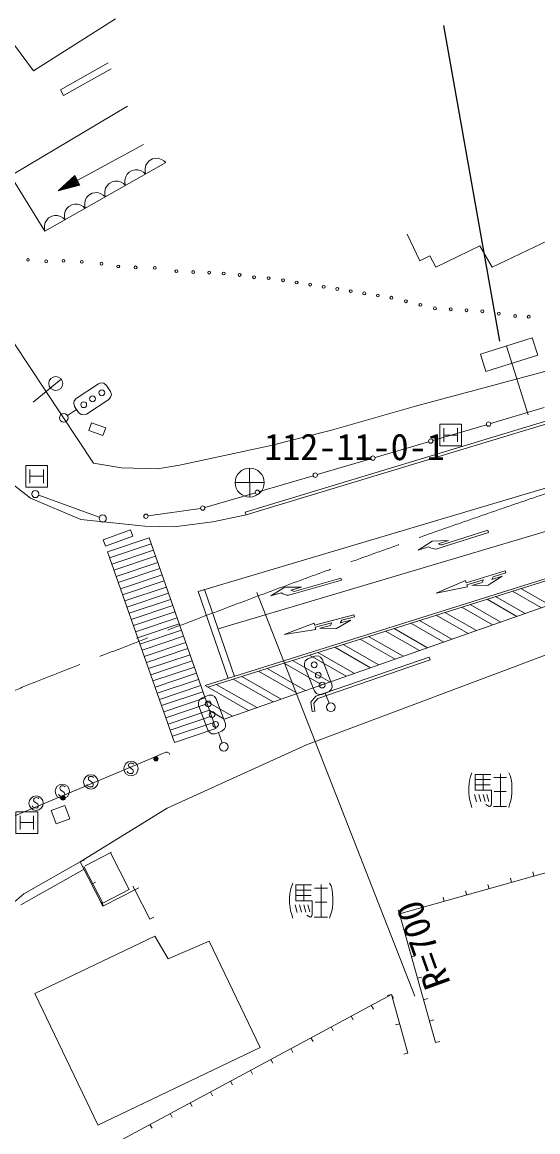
# Model space of a CAD drawing. Units: millimetres, scale not verified. Extents: x 40000 to 680000, y 20000 to 380000.
# Drawn here: x 108977 to 144567, y 243475 to 320058 of the extents above; entities that cross this region are included whole.
import ezdxf
from ezdxf.enums import TextEntityAlignment as Align

# ---------------------------------------------------------------- set-up
doc = ezdxf.new("R2010")
doc.units = ezdxf.units.MM
doc.header["$LTSCALE"] = 1000
doc.linetypes.add('CHAIN', pattern=[18.5, 12, -1.5, 3.5, -1.5])
for name, color, linetype, lineweight in [('M-BGD', 7, 'Continuous', 13), ('M-BMK', 2, 'CHAIN', 13), ('M-BMK-SRVR', 3, 'Continuous', 25), ('M-STR-STRC', 7, 'Continuous', 25)]:
    doc.layers.add(name, color=color, linetype=linetype, lineweight=lineweight)
doc.styles.add('ＭＳ ゴシック', font='')
doc.styles.get('ＭＳ ゴシック').set_extended_font_data('MS Gothic')

# ---------------------------------------------------------------- blocks, each defined once
blk = doc.blocks.new('BUHIN1')
at = {"color": 3, "linetype": 'Continuous', "lineweight": 13}
for p, q in [((-105, 995), (105, -995)), ((995, 105), (-995, -105))]:
    blk.add_line(p, q, dxfattribs=at)
blk.add_circle((0, 0), 1000, dxfattribs=at)
blk = doc.blocks.new('BUHIN2')
at = {"color": 7, "linetype": 'Continuous', "lineweight": 13}
blk.add_line((0, 0), (31, -298), dxfattribs=at)
blk = doc.blocks.new('BUHIN4')
at = {"color": 7, "linetype": 'Continuous', "lineweight": 13}
for p, q in [((-405, 1058), (-898, 871)), ((357, 45), (249, 1074)), ((614, 1120), (724, 76)), ((-853, 582), (-374, 760)), ((-343, 469), (-821, 276)), ((-778, 16), (-315, 201)), ((1022, 605), (-52, 492)), ((-1097, -326), (-1002, -1229)), ((-1039, -803), (922, -597)), ((24, -1091), (-61, -278)), ((882, -141), (975, -1021)), ((1198, -568), (930, -596))]:
    blk.add_line(p, q, dxfattribs=at)
for points in [[(1068, 1387), (805, 1457), (597, 1496), (324, 1512), (31, 1496), (-342, 1457), (-615, 1398), (-834, 1338), (-1088, 1236), (-1326, 1135)], [(1085, 84), (972, 1158), (-110, 1044), (8, -75), (-917, -172), (-1025, -153), (-1096, -115), (-1127, -43), (-1024, 202)], [(1333, -1134), (1158, -1258), (905, -1360), (647, -1418), (350, -1464), (-23, -1503), (-316, -1511), (-560, -1484), (-784, -1440), (-1061, -1386)]]:
    blk.add_lwpolyline(points, dxfattribs=at)
blk = doc.blocks.new('BUHIN5')
at = {"color": 7, "linetype": 'Continuous', "lineweight": 13}
blk.add_circle((0, 0), 150, dxfattribs=at)
blk = doc.blocks.new('BUHIN7')
at = {"color": 7, "linetype": 'Continuous', "lineweight": 13}
for radius in [150, 132, 115, 96.8, 79.5, 58.5, 40.5, 23.2, 4.5]:
    blk.add_circle((16, -149), radius, dxfattribs=at)
blk = doc.blocks.new('BUHIN8')
at = {"color": 7, "linetype": 'Continuous', "lineweight": 13}
for p, q in [((417, 515), (-515, 417)), ((-49, 466), (49, -466)), ((515, -417), (-417, -515))]:
    blk.add_line(p, q, dxfattribs=at)
blk.add_lwpolyline([(-824, 667), (667, 824), (824, -667), (-667, -824)], close=True, dxfattribs=at)

msp = doc.modelspace()

# ---------------------------------------------------------------- linework, layer by layer
at = {"layer": 'M-BGD'}
for p, q in [((115427, 320295), (109747, 316701)), ((109747, 316701), (107839, 319275)), ((111624, 315393), (114906, 317260)), ((115117, 316839), (111835, 315002)), ((111835, 315002), (111624, 315393)), ((116238, 314264), (105354, 307787)), ((117344, 311627), (111469, 308422)), ((118886, 310370), (110545, 305631)), ((117512, 310182), (117463, 309952)), ((117618, 310353), (117512, 310182)), ((117751, 310498), (117618, 310353)), ((117967, 310620), (117751, 310498)), ((118160, 310661), (117967, 310620)), ((118360, 310664), (118160, 310661)), ((118582, 310588), (118360, 310664)), ((118743, 310500), (118582, 310588)), ((118886, 310370), (118743, 310500)), ((108180, 309469), (110545, 305631)), ((112607, 309470), (111469, 308422)), ((111604, 308496), (112601, 309402)), ((112601, 309402), (112906, 308843)), ((112966, 308811), (112607, 309470)), ((116228, 309563), (116122, 309393)), ((116361, 309708), (116228, 309563)), ((116577, 309830), (116361, 309708)), ((116770, 309871), (116577, 309830)), ((116970, 309874), (116770, 309871)), ((117192, 309798), (116970, 309874)), ((117353, 309710), (117192, 309798)), ((117496, 309580), (117353, 309710)), ((117463, 309952), (117460, 309771)), ((117460, 309771), (117496, 309580)), ((111469, 308422), (112966, 308811)), ((112906, 308843), (111608, 308498)), ((111739, 308570), (112578, 309326)), ((112830, 308865), (111739, 308570)), ((111871, 308641), (112556, 309250)), ((112753, 308888), (111871, 308641)), ((112006, 308715), (112533, 309174)), ((112677, 308910), (112006, 308715)), ((112138, 308787), (112511, 309097)), ((112601, 308933), (112138, 308787)), ((112273, 308860), (112488, 309021)), ((112506, 308988), (112273, 308860)), ((112524, 308955), (112273, 308860)), ((112488, 309021), (112524, 308955)), ((112511, 309097), (112601, 308933)), ((112533, 309174), (112677, 308910)), ((112556, 309250), (112753, 308888)), ((112578, 309326), (112830, 308865)), ((114837, 308773), (114732, 308603)), ((114971, 308918), (114837, 308773)), ((115187, 309040), (114971, 308918)), ((115380, 309081), (115187, 309040)), ((115580, 309084), (115380, 309081)), ((115802, 309009), (115580, 309084)), ((115963, 308920), (115802, 309009)), ((116106, 308790), (115963, 308920)), ((116073, 309163), (116070, 308982)), ((116070, 308982), (116106, 308790)), ((116122, 309393), (116073, 309163)), ((113447, 307983), (113342, 307813)), ((113581, 308128), (113447, 307983)), ((113797, 308251), (113581, 308128)), ((113990, 308291), (113797, 308251)), ((114190, 308295), (113990, 308291)), ((114412, 308219), (114190, 308295)), ((114573, 308131), (114412, 308219)), ((114716, 308000), (114573, 308131)), ((114683, 308373), (114680, 308192)), ((114680, 308192), (114716, 308000)), ((114732, 308603), (114683, 308373)), ((112057, 307193), (111952, 307023)), ((112191, 307338), (112057, 307193)), ((112407, 307461), (112191, 307338)), ((112599, 307501), (112407, 307461)), ((112800, 307505), (112599, 307501)), ((113022, 307429), (112800, 307505)), ((113183, 307341), (113022, 307429)), ((113326, 307211), (113183, 307341)), ((113293, 307583), (113290, 307402)), ((113290, 307402), (113326, 307211)), ((113342, 307813), (113293, 307583)), ((110667, 306404), (110562, 306233)), ((110801, 306549), (110667, 306404)), ((111016, 306671), (110801, 306549)), ((111209, 306712), (111016, 306671)), ((111410, 306715), (111209, 306712)), ((111632, 306639), (111410, 306715)), ((111793, 306551), (111632, 306639)), ((111935, 306421), (111793, 306551)), ((111903, 306793), (111900, 306612)), ((111900, 306612), (111935, 306421)), ((111952, 307023), (111903, 306793)), ((110513, 306003), (110510, 305822)), ((110510, 305822), (110545, 305631)), ((110562, 306233), (110513, 306003)), ((135540, 305435), (136428, 303592)), ((141409, 303149), (146323, 305503)), ((104152, 304315), (113901, 289626)), ((137519, 303149), (140556, 304616)), ((140556, 304616), (141409, 303149)), ((136428, 303592), (137110, 303934)), ((137110, 303934), (137519, 303149)), ((121130, 280777), (191542, 301719)), ((140610, 297136), (144183, 298274)), ((144183, 298274), (144562, 297083)), ((142396, 297705), (143910, 292952)), ((136130, 293565), (147081, 296503)), ((140989, 295945), (140610, 297136)), ((144562, 297083), (140989, 295945)), ((111664, 295423), (109740, 293836)), ((112699, 294094), (114246, 295107)), ((114246, 295107), (114416, 295159)), ((114416, 295159), (114621, 295138)), ((114621, 295138), (114800, 294992)), ((114800, 294992), (115074, 294574)), ((112575, 293917), (112699, 294094)), ((115076, 294169), (114959, 294020)), ((115074, 294574), (115136, 294351)), ((115136, 294351), (115076, 294169)), ((112093, 292920), (112720, 293331)), ((112535, 293760), (112575, 293917)), ((112583, 293540), (112535, 293760)), ((112857, 293122), (112583, 293540)), ((114959, 294020), (113411, 293006)), ((130321, 291896), (136130, 293565)), ((141308, 292363), (145007, 293454)), ((113059, 292979), (112857, 293122)), ((113219, 292952), (113059, 292979)), ((113411, 293006), (113219, 292952)), ((147284, 293180), (124371, 286237)), ((147459, 293024), (124429, 286046)), ((113762, 292417), (113569, 291868)), ((113569, 291868), (114549, 291523)), ((114743, 292071), (113762, 292417)), ((114549, 291523), (114743, 292071)), ((126048, 290828), (130321, 291896)), ((137320, 291188), (141020, 292279)), ((133333, 290013), (137033, 291103)), ((119844, 289492), (126048, 290828)), ((113901, 289626), (115837, 289292)), ((118308, 289225), (119844, 289492)), ((129346, 288837), (133045, 289928)), ((109554, 287206), (106791, 289352)), ((115837, 289292), (118308, 289225)), ((125359, 287662), (129058, 288752)), ((113016, 285731), (109554, 287206)), ((110119, 287408), (114298, 285892)), ((121583, 286566), (125071, 287578)), ((122497, 278185), (153644, 287449)), ((117669, 285980), (121290, 286503)), ((117445, 285277), (113016, 285731)), ((124429, 286046), (122139, 285569)), ((124371, 286237), (124429, 286046)), ((114577, 284342), (116458, 285014)), ((116458, 285014), (116604, 284584)), ((119456, 285235), (117445, 285277)), ((122139, 285569), (119456, 285235)), ((141123, 284992), (137931, 283977)), ((141169, 284849), (141123, 284992)), ((141169, 284849), (141123, 284992)), ((114725, 283905), (114577, 284342)), ((116604, 284584), (114725, 283905)), ((114862, 283507), (117737, 284471)), ((122346, 271303), (117737, 284471)), ((136313, 283620), (137270, 284240)), ((137270, 284240), (138409, 284287)), ((138409, 284287), (137695, 284060)), ((137976, 283834), (141169, 284849)), ((119494, 270339), (114862, 283507)), ((117886, 284046), (115011, 283083)), ((118034, 283622), (115160, 282658)), ((136313, 283620), (137027, 283848)), ((137976, 283834), (137547, 283698)), ((115310, 282233), (118183, 283197)), ((118332, 282772), (115459, 281809)), ((115608, 281384), (118480, 282347)), ((118629, 281923), (115758, 280960)), ((142306, 282193), (139630, 281371)), ((141490, 281786), (142351, 282050)), ((142351, 282050), (142306, 282193)), ((115907, 280535), (118778, 281498)), ((118926, 281073), (116056, 280111)), ((121615, 274273), (145578, 281810)), ((145624, 281668), (121792, 274171)), ((127107, 281055), (128247, 281067)), ((128247, 281067), (127525, 280862)), ((130982, 281686), (127759, 280772)), ((127799, 280628), (131023, 281541)), ((131023, 281541), (130982, 281686)), ((131023, 281541), (130982, 281686)), ((139586, 281514), (137549, 280653)), ((137549, 280653), (139718, 281084)), ((139630, 281371), (139586, 281514)), ((139674, 281227), (140821, 281580)), ((139718, 281084), (139674, 281227)), ((140722, 281393), (140005, 281172)), ((140005, 281172), (141144, 281209)), ((140821, 281580), (140722, 281393)), ((141144, 281209), (142108, 281818)), ((142108, 281818), (141391, 281598)), ((141391, 281598), (141490, 281786)), ((116206, 279686), (119075, 280648)), ((121130, 280777), (121561, 280905)), ((123195, 274770), (121130, 280777)), ((121561, 280905), (123624, 274905)), ((122923, 271966), (147603, 280618)), ((136075, 252845), (125167, 280699)), ((126130, 280467), (127107, 281055)), ((126130, 280467), (126852, 280671)), ((127799, 280628), (127367, 280505)), ((143692, 279247), (141651, 280418)), ((142819, 280785), (144814, 279641)), ((145376, 279838), (143403, 280969)), ((119224, 280223), (116355, 279262)), ((116504, 278837), (119372, 279799)), ((139315, 279683), (141446, 278460)), ((142008, 278657), (139899, 279867)), ((141067, 280234), (143130, 279051)), ((119521, 279374), (116654, 278413)), ((116803, 277988), (119670, 278949)), ((131868, 279158), (129162, 278439)), ((130669, 278219), (131655, 278791)), ((131655, 278791), (130930, 278599)), ((130930, 278599), (131037, 278782)), ((131037, 278782), (131907, 279013)), ((131907, 279013), (131868, 279158)), ((138640, 277476), (136394, 278764)), ((137562, 279132), (139763, 277870)), ((140324, 278067), (138147, 279316)), ((119818, 278524), (116865, 277534)), ((117102, 277139), (119967, 278100)), ((129124, 278584), (127055, 277801)), ((127055, 277801), (129239, 278149)), ((129162, 278439), (129124, 278584)), ((129201, 278294), (130360, 278602)), ((129239, 278149), (129201, 278294)), ((130254, 278419), (129529, 278226)), ((129529, 278226), (130669, 278219)), ((130360, 278602), (130254, 278419)), ((134058, 278030), (136395, 276689)), ((136956, 276886), (134642, 278213)), ((135810, 278581), (138079, 277279)), ((120116, 277675), (117251, 276714)), ((117400, 276290), (120264, 277250)), ((132306, 277478), (134711, 276099)), ((135272, 276296), (132890, 277662)), ((120413, 276825), (117550, 275865)), ((147264, 277196), (128599, 270173)), ((131904, 275115), (129385, 276560)), ((130553, 276927), (133027, 275508)), ((133588, 275705), (131137, 277111)), ((117699, 275441), (120562, 276401)), ((120710, 275976), (117848, 275016)), ((127049, 275825), (129659, 274328)), ((130220, 274524), (127633, 276009)), ((128458, 275787), (128520, 275983)), ((128473, 275610), (128458, 275787)), ((128520, 275983), (128699, 276128)), ((128699, 276128), (129165, 276311)), ((128801, 276376), (131343, 274918)), ((129165, 276311), (129395, 276326)), ((129256, 273552), (137060, 276242)), ((129375, 273381), (137126, 276053)), ((129395, 276326), (129562, 276230)), ((129562, 276230), (129683, 276085)), ((129683, 276085), (130359, 274363)), ((137060, 276242), (137126, 276053)), ((117998, 274592), (120859, 275551)), ((121008, 275126), (118147, 274167)), ((125296, 275274), (127975, 273737)), ((128536, 273934), (125880, 275458)), ((129149, 273888), (128473, 275610)), ((118296, 273743), (121156, 274701)), ((121305, 274277), (118446, 273318)), ((124607, 272557), (121615, 274273)), ((122376, 274355), (125168, 272753)), ((126291, 273147), (123544, 274723)), ((124137, 274901), (126852, 273344)), ((130359, 274363), (130372, 274164)), ((118595, 272893), (121454, 273852)), ((121603, 273427), (118744, 272469)), ((121211, 273297), (121394, 273437)), ((121394, 273437), (121865, 273607)), ((121865, 273607), (122095, 273617)), ((122095, 273617), (122259, 273516)), ((122259, 273516), (122377, 273368)), ((128906, 273125), (129256, 273552)), ((129296, 273731), (129149, 273888)), ((129442, 273659), (129296, 273731)), ((129667, 273662), (129442, 273659)), ((130133, 273844), (129667, 273662)), ((130174, 273055), (129900, 273753)), ((130314, 274012), (130133, 273844)), ((130372, 274164), (130314, 274012)), ((118894, 272044), (121751, 273002)), ((121144, 273102), (121211, 273297)), ((121154, 272925), (121144, 273102)), ((121784, 271186), (121154, 272925)), ((123484, 272163), (121683, 273196)), ((122377, 273368), (123007, 271628)), ((128988, 272490), (128906, 273125)), ((129115, 273065), (129375, 273381)), ((129186, 272516), (129115, 273065)), ((121900, 272578), (119043, 271620)), ((119192, 271195), (122049, 272153)), ((122923, 271966), (121911, 272547)), ((128988, 272490), (129186, 272516)), ((122197, 271728), (119342, 270771)), ((119494, 270339), (122346, 271303)), ((121928, 271025), (121784, 271186)), ((122767, 271116), (122297, 270946)), ((122952, 271279), (122767, 271116)), ((123015, 271429), (122952, 271279)), ((123007, 271628), (123015, 271429)), ((122072, 270949), (121928, 271025)), ((122297, 270946), (122072, 270949)), ((122787, 270325), (122532, 271031)), ((128599, 270173), (118993, 265822)), ((118148, 269362), (105321, 263957)), ((116330, 268835), (116321, 268778)), ((116369, 268886), (116330, 268835)), ((116428, 268916), (116369, 268886)), ((116495, 268926), (116428, 268916)), ((116572, 268916), (116495, 268926)), ((116623, 268900), (116572, 268916)), ((116658, 268878), (116623, 268900)), ((116682, 268845), (116658, 268878)), ((118609, 269556), (118148, 269362)), ((116254, 268295), (116226, 268357)), ((116289, 268253), (116254, 268295)), ((116334, 268225), (116289, 268253)), ((116321, 268778), (116319, 268741)), ((116319, 268741), (116332, 268689)), ((116332, 268689), (116364, 268657)), ((116382, 268212), (116334, 268225)), ((116364, 268657), (116615, 268468)), ((116496, 268198), (116382, 268212)), ((116576, 268211), (116496, 268198)), ((116616, 268251), (116576, 268211)), ((116615, 268468), (116639, 268420)), ((116639, 268296), (116616, 268251)), ((116639, 268420), (116652, 268355)), ((116652, 268355), (116639, 268296)), ((111628, 267316), (111589, 267265)), ((111687, 267346), (111628, 267316)), ((111754, 267356), (111687, 267346)), ((111831, 267346), (111754, 267356)), ((111882, 267330), (111831, 267346)), ((111917, 267308), (111882, 267330)), ((111940, 267275), (111917, 267308)), ((113482, 267378), (113454, 267439)), ((113517, 267336), (113482, 267378)), ((113562, 267308), (113517, 267336)), ((113549, 267861), (113547, 267823)), ((113547, 267823), (113561, 267771)), ((113558, 267918), (113549, 267861)), ((113597, 267968), (113558, 267918)), ((113561, 267771), (113592, 267740)), ((113610, 267294), (113562, 267308)), ((113592, 267740), (113843, 267550)), ((113656, 267999), (113597, 267968)), ((113725, 267280), (113610, 267294)), ((113723, 268008), (113656, 267999)), ((113800, 267999), (113723, 268008)), ((113804, 267293), (113725, 267280)), ((113851, 267983), (113800, 267999)), ((113844, 267334), (113804, 267293)), ((113843, 267550), (113868, 267502)), ((113868, 267379), (113844, 267334)), ((113886, 267961), (113851, 267983)), ((113868, 267502), (113880, 267438)), ((113880, 267438), (113868, 267379)), ((113910, 267928), (113886, 267961)), ((109878, 266530), (109819, 266499)), ((109944, 266539), (109878, 266530)), ((110021, 266530), (109944, 266539)), ((110072, 266513), (110021, 266530)), ((110107, 266491), (110072, 266513)), ((111513, 266725), (111485, 266787)), ((111548, 266683), (111513, 266725)), ((111592, 266655), (111548, 266683)), ((111580, 267208), (111578, 267171)), ((111578, 267171), (111591, 267119)), ((111589, 267265), (111580, 267208)), ((111591, 267119), (111623, 267087)), ((111641, 266641), (111592, 266655)), ((111623, 267087), (111874, 266898)), ((111755, 266627), (111641, 266641)), ((111835, 266640), (111755, 266627)), ((111875, 266681), (111835, 266640)), ((111874, 266898), (111898, 266849)), ((111898, 266726), (111875, 266681)), ((111898, 266849), (111911, 266785)), ((111911, 266785), (111898, 266726)), ((109703, 265909), (109676, 265970)), ((109739, 265867), (109703, 265909)), ((109783, 265838), (109739, 265867)), ((109770, 266392), (109768, 266354)), ((109768, 266354), (109782, 266302)), ((109780, 266448), (109770, 266392)), ((109819, 266499), (109780, 266448)), ((109782, 266302), (109813, 266271)), ((109832, 265825), (109783, 265838)), ((109813, 266271), (110065, 266081)), ((109946, 265811), (109832, 265825)), ((110026, 265824), (109946, 265811)), ((110066, 265864), (110026, 265824)), ((110065, 266081), (110089, 266033)), ((110089, 265909), (110066, 265864)), ((110089, 266033), (110101, 265968)), ((110101, 265968), (110089, 265909)), ((110131, 266458), (110107, 266491)), ((110987, 265656), (111923, 265999)), ((111923, 265999), (112265, 265068)), ((118993, 265822), (112986, 262097)), ((111329, 264724), (110987, 265656)), ((112265, 265068), (111329, 264724)), ((113324, 261835), (115149, 262769)), ((116362, 260197), (115067, 262727)), ((150498, 262871), (135013, 258508)), ((112986, 262097), (109079, 259896)), ((114550, 259042), (112986, 262097)), ((113244, 261593), (108875, 259132)), ((114537, 259263), (113242, 261793)), ((109079, 259896), (103894, 255452)), ((116362, 260197), (114537, 259263)), ((116759, 260173), (114585, 259060)), ((117791, 258156), (116759, 260173)), ((135013, 258508), (137514, 249633)), ((118134, 256973), (109860, 253029)), ((119047, 255406), (118134, 256973)), ((121885, 256630), (119047, 255406)), ((125408, 249286), (121885, 256630)), ((109860, 253029), (114188, 243948)), ((115021, 242485), (134463, 252956)), ((134463, 252956), (135603, 248912)), ((114191, 243941), (125408, 249286))]:
    msp.add_line(p, q, dxfattribs=at)
msp.add_lwpolyline([(118609, 269556), (118839, 269653), (118887, 269668), (118933, 269674), (118985, 269668), (119031, 269655), (119077, 269630), (119115, 269600), (119147, 269557), (119167, 269520)], dxfattribs=at)
for centre, radius in [((109378, 303654), 87.5), ((110633, 303554), 99.5), ((111829, 303586), 99.5), ((113090, 303522), 99.5), ((114447, 303392), 99.5), ((115611, 303199), 99.5), ((116807, 303134), 99.5), ((118132, 303102), 99.5), ((119618, 302875), 99.5), ((120782, 302811), 99.5), ((121881, 302778), 99.5), ((122883, 302714), 99.5), ((123981, 302617), 99.5), ((124983, 302455), 99.5), ((125985, 302391), 99.5), ((126983, 302245), 99.5), ((127917, 302095), 99.5), ((128852, 301945), 99.5), ((129787, 301795), 99.5), ((130722, 301645), 99.5), ((131657, 301494), 99.5), ((132591, 301344), 99.5), ((133526, 301194), 99.5), ((134461, 301044), 99.5), ((135463, 300799), 99.5), ((136464, 300554), 99.5), ((137466, 300309), 99.5), ((138556, 300242), 99.5), ((139647, 300176), 99.5), ((140738, 300109), 99.5), ((141873, 299942), 99.5), ((143008, 299775), 99.5), ((143943, 299730), 99.5), ((111293, 295117), 481), ((113833, 294060), 200), ((114477, 294481), 200), ((113222, 293660), 200), ((111842, 292756), 300), ((109884, 287494), 249), ((114533, 285807), 249), ((129133, 275708), 200), ((129414, 274991), 200), ((129681, 274311), 200), ((121817, 273005), 200), ((130283, 272775), 300), ((122079, 272281), 200), ((122327, 271595), 200), ((122889, 270043), 300), ((116488, 268544), 498), ((113717, 267626), 498), ((111747, 266974), 498), ((109938, 266157), 498)]:
    msp.add_circle(centre, radius, dxfattribs=at)
for centre, radius, start, end in [((137554, 284698), 1000, 238.24835, 269.6264), ((137972, 284475), 500, 236.28003, 265.23505), ((127405, 281504), 1000, 236.44409, 267.82214), ((127816, 281269), 500, 234.47577, 263.43079)]:
    msp.add_arc(centre, radius, start, end, dxfattribs=at)
at = {"layer": 'M-BMK'}
msp.add_arc((369782, -375447), 700000, 106.98096, 112.26746, dxfattribs=at)
at = {"layer": 'M-STR-STRC'}
msp.add_line((141957, 298054), (138090, 319829), dxfattribs=at)

# ---------------------------------------------------------------- block references
at = {"layer": 'M-BGD'}
for name, p, rotation in [('BUHIN8', (138555, 291562), 84), ('BUHIN5', (141164, 292321), 10.42568), ('BUHIN5', (137177, 291146), 10.42568), ('BUHIN8', (109984, 288723), 84), ('BUHIN5', (133189, 289970), 10.42568), ('BUHIN1', (124678, 288282), 84), ('BUHIN5', (129202, 288795), 10.42568), ('BUHIN5', (125215, 287619), 10.42568), ('BUHIN5', (125215, 287619), 10.16602), ('BUHIN5', (121438, 286525), 10.16602), ('BUHIN5', (121438, 286525), 2.21837), ('BUHIN5', (117520, 285959), 2.21837), ('BUHIN7', (118148, 269362), 16.84755), ('BUHIN4', (141291, 267055), 84), ('BUHIN7', (111735, 266660), 16.84755), ('BUHIN8', (109298, 264812), 84), ('BUHIN2', (112986, 262097), 111.11116), ('BUHIN2', (144304, 261126), 189.73691), ('BUHIN2', (113768, 260569), 111.11116), ('BUHIN2', (116759, 260173), 201.11116), ('BUHIN4', (128922, 259423), 84), ('BUHIN2', (141207, 260253), 189.73691), ('BUHIN2', (142756, 260689), 189.73691), ('BUHIN2', (116759, 260173), 111.11116), ('BUHIN2', (138110, 259380), 189.73691), ('BUHIN2', (139659, 259817), 189.73691), ('BUHIN2', (114585, 259060), 201.11116), ('BUHIN2', (114550, 259042), 111.11116), ('BUHIN2', (136562, 258944), 189.73691), ('BUHIN2', (117791, 258156), 111.11116), ('BUHIN2', (135013, 258508), 189.73691), ('BUHIN2', (135013, 258508), 99.73691), ('BUHIN2', (135430, 257029), 99.73691), ('BUHIN2', (135847, 255550), 99.73691), ('BUHIN2', (136264, 254070), 99.73691), ('BUHIN2', (134463, 252956), 279.73691), ('BUHIN2', (134463, 252956), 22.30494), ('BUHIN2', (133074, 252208), 22.30494), ('BUHIN2', (136681, 252591), 99.73691), ('BUHIN2', (131686, 251460), 22.30494), ('BUHIN2', (130297, 250712), 22.30494), ('BUHIN2', (135033, 250934), 279.73691), ('BUHIN2', (137097, 251112), 99.73691), ('BUHIN2', (128908, 249964), 22.30494), ('BUHIN2', (137514, 249633), 99.73691), ('BUHIN2', (127519, 249216), 22.30494), ('BUHIN2', (135603, 248912), 279.73691), ('BUHIN2', (126131, 248469), 22.30494), ('BUHIN2', (124742, 247721), 22.30494), ('BUHIN2', (123353, 246973), 22.30494), ('BUHIN2', (121964, 246225), 22.30494), ('BUHIN2', (120576, 245477), 22.30494), ('BUHIN2', (119187, 244729), 22.30494), ('BUHIN2', (117798, 243981), 22.30494)]:
    msp.add_blockref(name, p, dxfattribs=dict(at, rotation=rotation))

# ---------------------------------------------------------------- texts
at = {"layer": 'M-BGD', "style": 'ＭＳ ゴシック'}
msp.add_text('R=700', height=1833, rotation=109.8, dxfattribs=at).set_placement((139079, 253926), align=Align.BOTTOM_LEFT)
at = {"layer": 'M-BMK-SRVR', "style": 'ＭＳ ゴシック'}
msp.add_text('112-11-0-1', height=1833, dxfattribs=at).set_placement((125678, 289282), align=Align.BOTTOM_LEFT)

doc.saveas('drawing.dxf')
